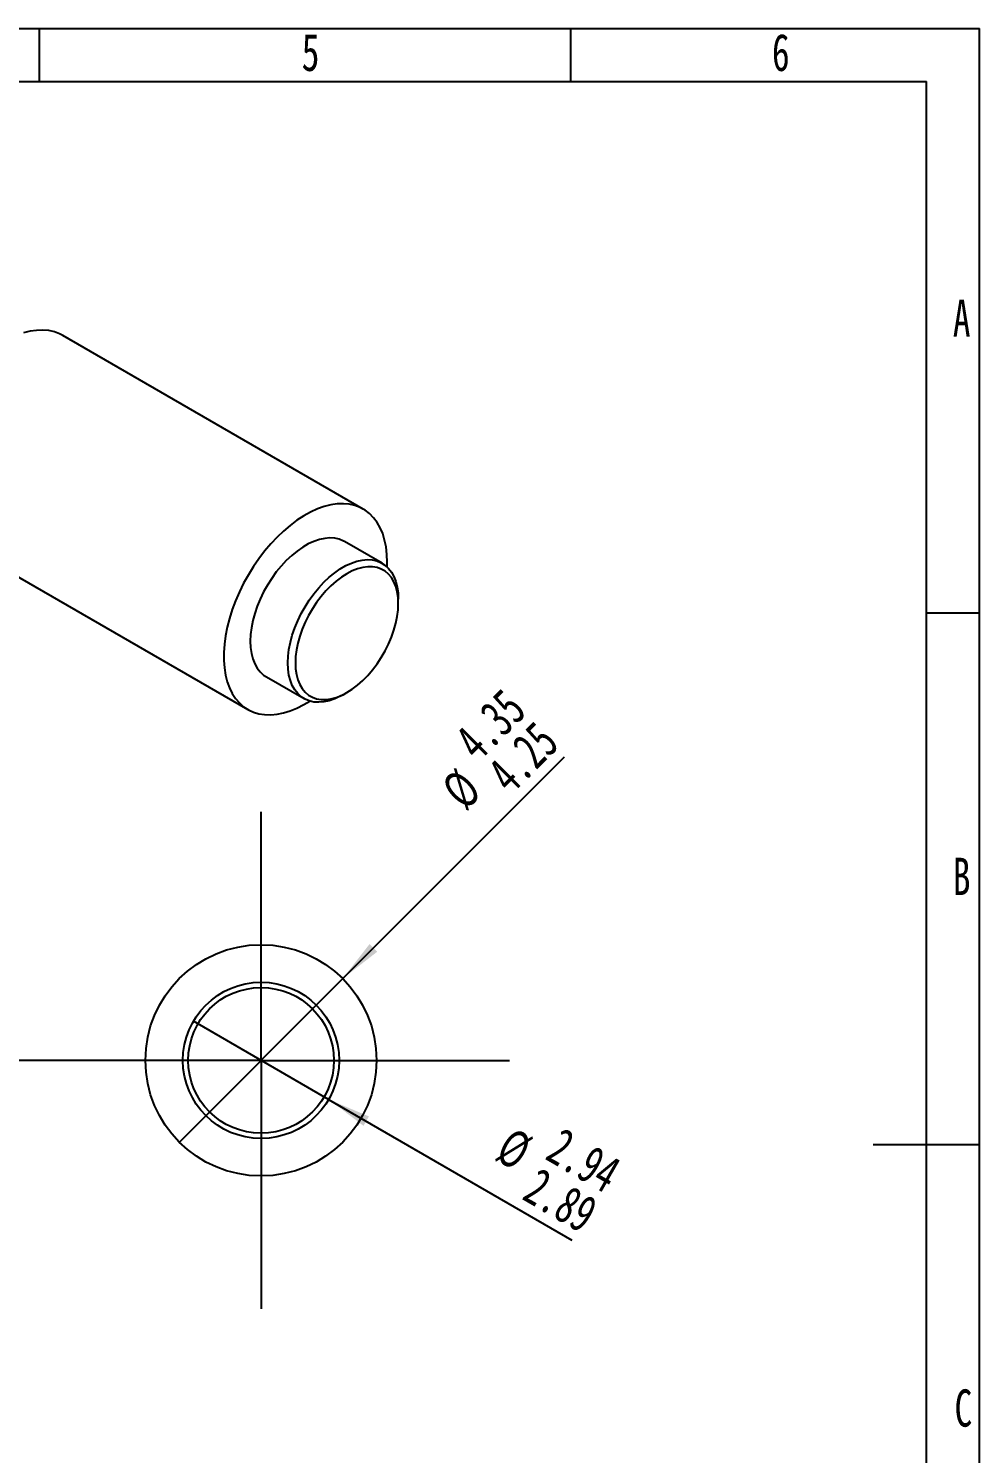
# Model space of a CAD drawing. Header units: millimetres. Extents: x 0 to 297, y 0 to 210.
# Drawn here: x 207.5 to 297, y 76 to 210 of the extents above; entities that cross this region are included whole.
import ezdxf

# ---------------------------------------------------------------- set-up
doc = ezdxf.new("R2010")
doc.units = ezdxf.units.MM
doc.layers.add('图框', color=7, linetype='Continuous')
doc.styles.add('SLDTEXTSTYLE5', font='TXT', dxfattribs={"width": 0.7})
doc.dimstyles.new('SLDDIMSTYLE5', dxfattribs={"dimtxt": 3.5, "dimasz": 4.08, "dimexe": 0, "dimexo": 0.0625, "dimgap": 0.875, "dimtad": 2, "dimlfac": 0.2, "dimrnd": 1e-09, "dimzin": 12, "dimdsep": 46, "dimtxsty": 'SLDTEXTSTYLE5', "dimblk1": 'NONE', "dimsah": 1, "dimcen": 0, "dimadec": 0, "dimazin": 3, "dimlim": 1, "dimtm": 0.1, "dimtfac": 1, "dimtmove": 0, "dimatfit": 3, "dimldrblk": 'NONE', "dimfxl": 0, "dimfrac": 2, "dimtolj": 1, "dimtzin": 12, "dimarcsym": 0})
doc.dimstyles.new('SLDDIMSTYLE6', dxfattribs={"dimtxt": 3.5, "dimasz": 4.08, "dimexe": 0, "dimexo": 0.0625, "dimgap": 0.875, "dimtad": 2, "dimlfac": 0.2, "dimrnd": 1e-09, "dimzin": 12, "dimdsep": 46, "dimtxsty": 'SLDTEXTSTYLE5', "dimblk1": 'NONE', "dimsah": 1, "dimcen": 0, "dimadec": 0, "dimazin": 3, "dimlim": 1, "dimtm": 0.05, "dimtfac": 1, "dimtmove": 0, "dimatfit": 3, "dimldrblk": 'NONE', "dimfxl": 0, "dimfrac": 2, "dimtolj": 1, "dimtzin": 12, "dimarcsym": 0})

# ---------------------------------------------------------------- blocks, each defined once
blk = doc.blocks.new('_D_4')
at = {"layer": '图框'}
for q in [(257.93, 141.5), (221.7, 105.26)]:
    blk.add_line((237.07, 120.64), q, dxfattribs=at)
blk.add_solid([(237.07, 120.64), (240.32, 123.17), (239.6, 123.89)], dxfattribs=at)
at = {"layer": '图框', "char_height": 3.5, "attachment_point": 1, "rotation": 45, "style": 'SLDTEXTSTYLE5'}
for s, insert in [('4.35', (247.35, 143.41)), ('4.25', (250.42, 140.33)), ('%%c', (246.12, 138.81))]:
    blk.add_mtext(s, dxfattribs=dict(at, insert=insert))
blk = doc.blocks.new('_None')
blk = doc.blocks.new('_D_5')
at = {"layer": '图框'}
for q in [(223.02, 116.63), (258.65, 96.05)]:
    blk.add_line((235.75, 109.28), q, dxfattribs=at)
blk.add_solid([(235.75, 109.28), (239.03, 106.8), (239.54, 107.68)], dxfattribs=at)
at = {"layer": '图框', "char_height": 3.5, "attachment_point": 1, "rotation": 330, "style": 'SLDTEXTSTYLE5'}
for s, insert in [('%%c', (253, 106.76)), ('2.94', (257.75, 106.76)), ('2.89', (255.58, 102.99))]:
    blk.add_mtext(s, dxfattribs=dict(at, insert=insert))
blk = doc.blocks.new('SW_CENTERMARKSYMBOL_0')
at = {"layer": '图框', "color": 0}
for p, q in [((0, 12.5), (0, 23.375)), ((0, 0), (0, 12.5)), ((-12.5, 0), (-23.375, 0)), ((0, 0), (-12.5, 0)), ((0, 0), (0, -12.5)), ((0, 0), (12.5, 0)), ((12.5, 0), (23.375, 0)), ((0, -12.5), (0, -23.375))]:
    blk.add_line(p, q, dxfattribs=at)

msp = doc.modelspace()

# ---------------------------------------------------------------- linework, layer by layer
at = {"color": 7, "linetype": 'Continuous', "lineweight": 25}
for p, q in [((239.008, 164.796), (210.724, 181.124)), ((199.85, 162.288), (228.134, 145.96)), ((240.782, 159.702), (237.246, 161.743)), ((242.304, 155.929), (242.304, 156.337)), ((229.897, 149.013), (233.432, 146.972)), ((237.108, 147.336), (237.461, 147.54))]:
    msp.add_line(p, q, dxfattribs=at)
at = {"color": 7, "linetype": 'Continuous', "lineweight": 25, "flags": 128}
for points in [[(210.724, 181.124), (210.433, 181.276), (209.936, 181.463), (209.408, 181.582), (208.85, 181.632), (208.267, 181.612), (207.663, 181.523), (207.043, 181.365)], [(241.251, 159.351), (241.261, 159.817), (241.234, 160.545), (241.153, 161.236), (241.02, 161.886), (240.833, 162.491), (240.596, 163.045), (240.31, 163.546), (239.976, 163.99), (239.598, 164.373), (239.177, 164.693), (238.717, 164.947), (238.221, 165.135), (237.692, 165.254), (237.134, 165.304), (236.551, 165.284), (235.948, 165.195), (235.327, 165.037), (234.695, 164.811), (234.054, 164.519), (233.41, 164.163), (232.768, 163.745), (232.13, 163.269), (231.503, 162.737), (230.891, 162.154), (230.297, 161.523), (229.727, 160.849), (229.183, 160.136), (228.67, 159.39), (228.191, 158.616), (227.75, 157.82), (227.35, 157.006), (226.994, 156.181), (226.684, 155.35), (226.422, 154.519), (226.21, 153.695), (226.05, 152.882), (225.942, 152.087), (225.888, 151.315), (225.888, 150.571), (225.942, 149.861), (226.05, 149.19), (226.21, 148.562), (226.422, 147.982), (226.684, 147.453), (226.994, 146.981), (227.35, 146.567), (227.75, 146.215), (228.191, 145.928), (228.67, 145.706), (229.183, 145.553), (229.727, 145.468), (230.297, 145.453), (230.891, 145.508), (231.503, 145.631), (232.13, 145.824), (232.768, 146.083), (233.41, 146.407), (233.971, 146.741)], [(237.246, 161.743), (237.152, 161.795), (236.753, 161.96), (236.321, 162.058), (235.86, 162.088), (235.376, 162.048), (234.874, 161.94), (234.358, 161.765), (233.835, 161.524), (233.308, 161.22), (232.784, 160.856), (232.269, 160.436), (231.766, 159.964), (231.283, 159.445), (230.822, 158.884), (230.39, 158.287), (229.991, 157.661), (229.628, 157.011), (229.306, 156.344), (229.027, 155.667), (228.795, 154.988), (228.613, 154.312), (228.481, 153.647), (228.401, 153), (228.374, 152.378), (228.401, 151.786), (228.481, 151.231), (228.613, 150.719), (228.795, 150.254), (229.027, 149.842), (229.306, 149.487), (229.628, 149.192), (229.897, 149.013)], [(237.108, 147.336), (236.844, 147.191), (236.32, 146.95), (235.804, 146.775), (235.302, 146.667), (234.818, 146.627), (234.358, 146.657), (233.926, 146.755), (233.526, 146.92), (233.163, 147.151), (232.841, 147.446), (232.563, 147.801), (232.331, 148.213), (232.148, 148.678), (232.016, 149.19), (231.936, 149.745), (231.91, 150.337), (231.936, 150.959), (232.016, 151.606), (232.148, 152.271), (232.331, 152.947), (232.563, 153.626), (232.841, 154.303), (233.163, 154.97), (233.526, 155.62), (233.926, 156.246), (234.358, 156.843), (234.818, 157.404), (235.302, 157.923), (235.804, 158.395), (236.32, 158.815), (236.844, 159.179), (237.37, 159.483), (237.894, 159.724), (238.41, 159.899), (238.912, 160.007), (239.396, 160.047), (239.856, 160.017), (240.288, 159.919), (240.688, 159.754), (241.05, 159.523), (241.373, 159.228), (241.651, 158.873), (241.883, 158.461), (242.066, 157.996), (242.198, 157.484), (242.277, 156.929), (242.304, 156.337), (242.304, 156.337)], [(242.304, 155.929), (242.278, 156.498), (242.198, 157.031), (242.067, 157.521), (241.885, 157.962), (241.655, 158.351), (241.379, 158.683), (241.06, 158.954), (240.702, 159.161), (240.308, 159.302), (239.882, 159.375), (239.431, 159.38), (238.957, 159.317), (238.468, 159.185), (237.967, 158.988), (237.46, 158.726), (236.954, 158.403), (236.453, 158.023), (235.964, 157.588), (235.49, 157.105), (235.039, 156.579), (234.613, 156.014), (234.219, 155.419), (233.861, 154.798), (233.542, 154.158), (233.266, 153.508), (233.036, 152.853), (232.854, 152.202), (232.723, 151.561), (232.643, 150.937), (232.617, 150.337), (232.643, 149.767), (232.723, 149.235), (232.854, 148.745), (233.036, 148.303), (233.266, 147.915), (233.542, 147.583), (233.861, 147.312), (234.219, 147.105), (234.613, 146.964), (235.039, 146.891), (235.49, 146.886), (235.964, 146.949), (236.453, 147.08), (236.954, 147.278), (237.46, 147.54), (237.967, 147.863), (238.468, 148.243), (238.957, 148.677), (239.431, 149.16), (239.882, 149.687), (240.308, 150.251), (240.702, 150.847), (241.06, 151.468), (241.379, 152.107), (241.655, 152.758), (241.885, 153.412), (242.067, 154.064), (242.198, 154.705), (242.278, 155.329), (242.304, 155.929)]]:
    msp.add_lwpolyline(points, dxfattribs=at)
at = {"color": 7, "linetype": 'Continuous', "lineweight": 25}
for radius in [10.875, 7.35, 6.85]:
    msp.add_circle((229.385, 112.953), radius, dxfattribs=at)
at = {"layer": '图框'}
for p, q in [((0, 210), (297, 210)), ((208.5, 210), (208.5, 205)), ((258.5, 210), (258.5, 205)), ((297, 0), (297, 210)), ((297, 155), (292, 155))]:
    msp.add_line(p, q, dxfattribs=at)
at = {"layer": '图框', "linetype": 'Continuous', "lineweight": 25}
for p in [(25, 205), (292, 5)]:
    msp.add_line(p, (292, 205), dxfattribs=at)
at = {"layer": '图框', "lineweight": 25}
msp.add_line((297, 105), (287, 105), dxfattribs=at)

# ---------------------------------------------------------------- block references
at = {"layer": '图框'}
msp.add_blockref('SW_CENTERMARKSYMBOL_0', (229.385, 112.953), dxfattribs=at)

# ---------------------------------------------------------------- texts
at = {"layer": '图框', "char_height": 3.5, "attachment_point": 2, "style": 'SLDTEXTSTYLE5'}
for s, insert in [('5', (234.044, 209.506)), ('6', (278.297, 209.506)), ('A', (295.32, 184.506)), ('B', (295.32, 132.006)), ('C', (295.482, 82.006))]:
    msp.add_mtext(s, dxfattribs=dict(at, insert=insert))

# ---------------------------------------------------------------- dimensions: what is measured, and where the dimension line sits
at = {"layer": '图框'}
for p1, p2, dimstyle, picture, middle in [((221.695, 105.264), (237.075, 120.643), 'SLDDIMSTYLE5', '_D_4', (254.495, 138.063)), ((223.02, 116.628), (235.75, 109.278), 'SLDDIMSTYLE6', '_D_5', (254.495, 98.456))]:
    dim = msp.add_diameter_dim_2p(p1=p1, p2=p2, dimstyle=dimstyle, dxfattribs=at)
    dim.commit()
    dim.dimension.update_dxf_attribs({"geometry": picture, "text_midpoint": middle, "dimtype": 163})

doc.saveas('drawing.dxf')
